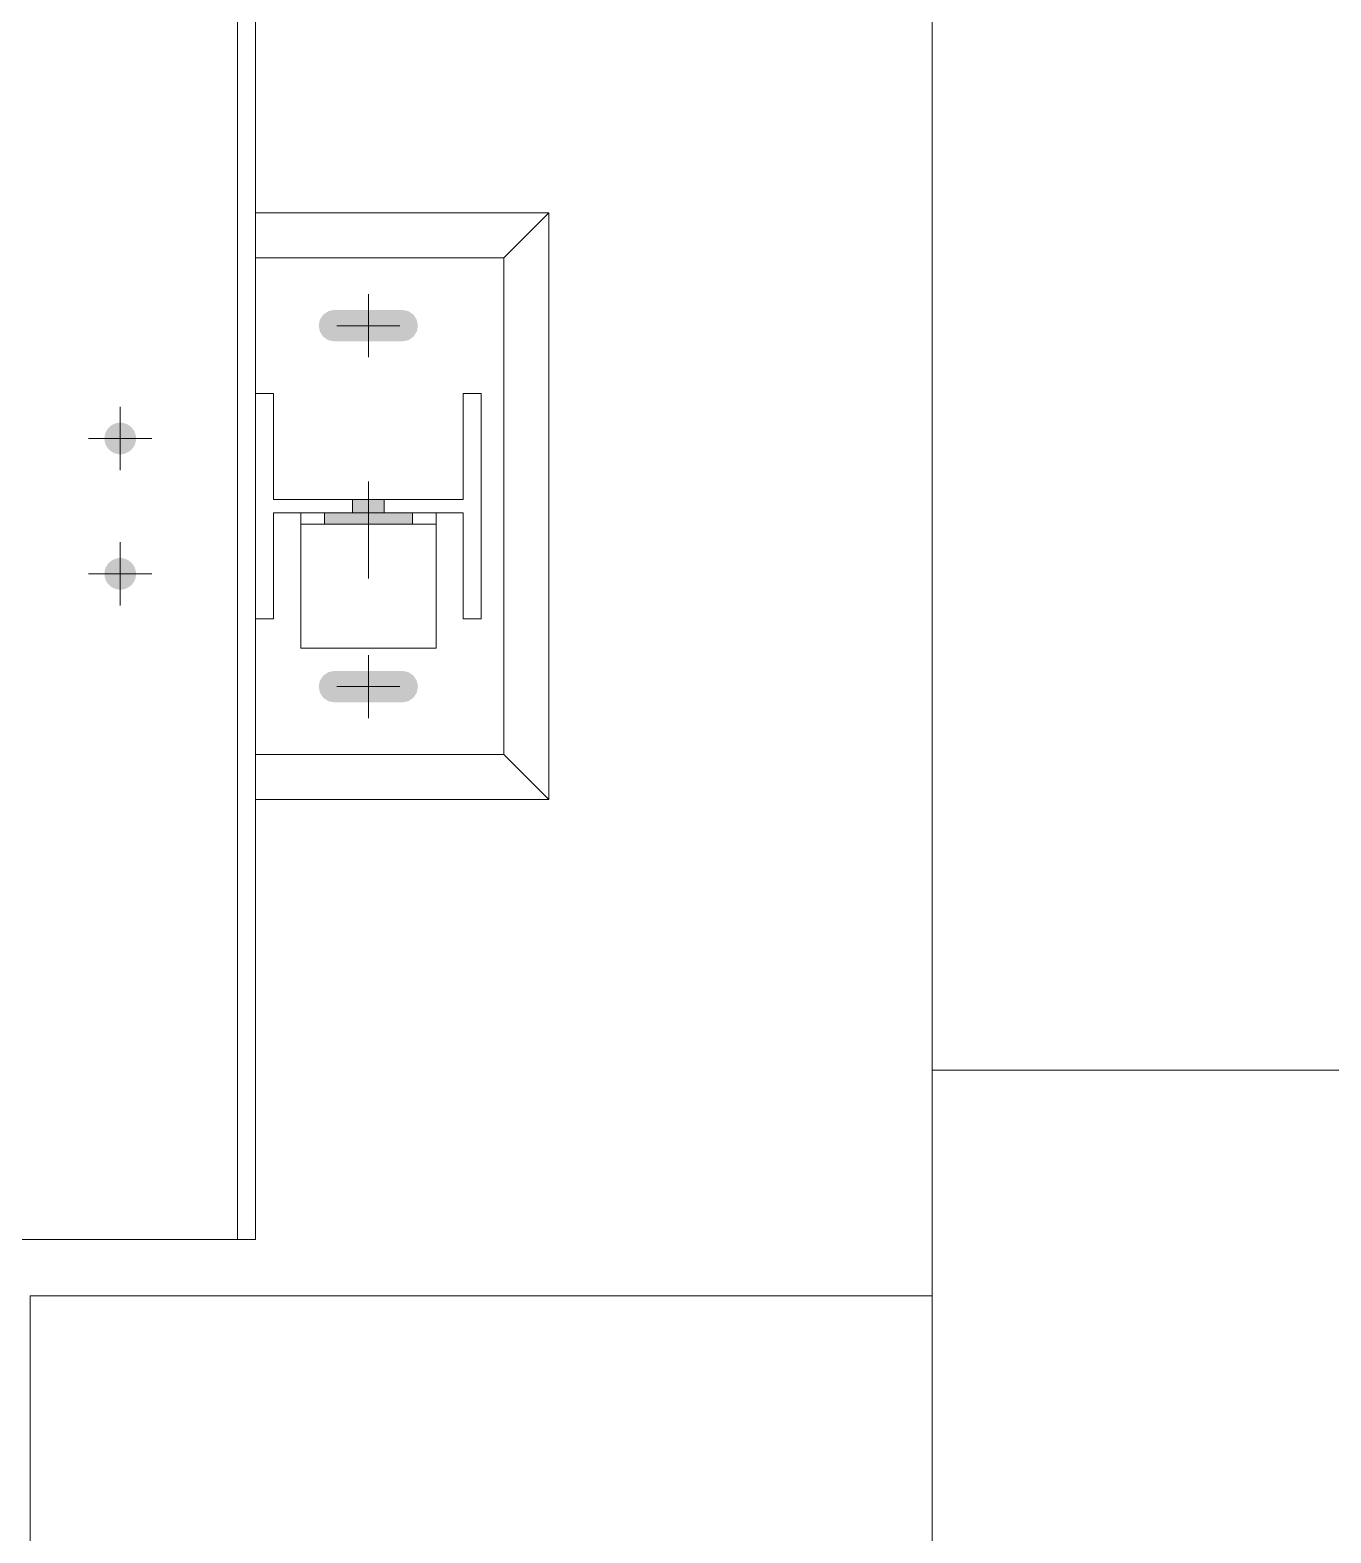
# Model space of a CAD drawing. Header units: millimetres. Extents: x -220592 to 404889, y -217665 to 38245.
# Drawn here: x -982.01 to -976.25, y -1195.44 to -1188.78 of the extents above; entities that cross this region are included whole.
import ezdxf

# ---------------------------------------------------------------- set-up
doc = ezdxf.new("R2010")
doc.units = ezdxf.units.MM
doc.linetypes.add('XKITLINE00', pattern=[0])
doc.layers.add('000 - 0_HIDE_OBJ_FRAMING_DEF_SUB_1', color=7, linetype='Continuous')

# ---------------------------------------------------------------- blocks, each defined once
blk = doc.blocks.new('*A13471')
at = {"layer": '000 - 0_HIDE_OBJ_FRAMING_DEF_SUB_1', "color": 7, "linetype": 'XKITLINE00', "lineweight": 0}
blk.add_line((-166.903352, 214.690805), (-166.903352, 242.6885), dxfattribs=at)
blk = doc.blocks.new('*A13473')
at = {"layer": '000 - 0_HIDE_OBJ_FRAMING_DEF_SUB_1', "color": 7, "linetype": 'XKITLINE00', "lineweight": 0}
blk.add_line((-166.903352, 214.690805), (-166.903349, 247.090805), dxfattribs=at)
blk = doc.blocks.new('*A14626')
at = {"layer": '000 - 0_HIDE_OBJ_FRAMING_DEF_SUB_1', "color": 7, "linetype": 'XKITLINE00', "lineweight": 0}
for p, q in [((-166.903349, 214.690805), (-166.903349, 215.690805)), ((-166.903349, 215.690805), (-87.063349, 215.690805))]:
    blk.add_line(p, q, dxfattribs=at)
blk = doc.blocks.new('*A14683')
at = {"layer": '000 - 0_HIDE_OBJ_FRAMING_DEF_SUB_1', "color": 7, "linetype": 'XKITLINE00', "lineweight": 0}
for p, q in [((-170.903349, 214.690805), (-166.903349, 214.690805)), ((-170.903349, 212.690805), (-170.903349, 214.690805)), ((-166.903349, 214.690805), (-166.903349, 212.690805)), ((-166.903349, 212.690805), (-170.903349, 212.690805))]:
    blk.add_line(p, q, dxfattribs=at)
blk = doc.blocks.new('*A14736')
at = {"layer": '000 - 0_HIDE_OBJ_FRAMING_DEF_SUB_1', "color": 7, "linetype": 'XKITLINE00', "lineweight": 0}
for p, q in [((-169.983485, 214.940805), (-169.983485, 242.190805)), ((-169.903485, 218.690805), (-169.903485, 238.690805)), ((-169.903485, 214.940805), (-169.903485, 217.690805)), ((-169.903485, 214.940805), (-171.153485, 214.940805))]:
    blk.add_line(p, q, dxfattribs=at)
blk = doc.blocks.new('*A14762')
at = {"layer": '000 - 0_HIDE_OBJ_FRAMING_DEF_SUB_1', "color": 7, "linetype": 'XKITLINE00', "lineweight": 0}
for p, q in [((-169.703485, 218.160805), (-169.703485, 217.560805)), ((-169.103485, 218.160805), (-169.103485, 217.560805)), ((-169.703485, 218.110805), (-169.103485, 218.110805)), ((-169.703485, 217.560805), (-169.103485, 217.560805))]:
    blk.add_line(p, q, dxfattribs=at)
blk = doc.blocks.new('*A14763')
at = {"layer": '000 - 0_HIDE_OBJ_FRAMING_DEF_SUB_1', "color": 7, "linetype": 'XKITLINE00', "lineweight": 0}
for p, q in [((-168.803485, 219.290805), (-169.903485, 219.290805)), ((-168.803485, 217.090805), (-168.803485, 219.290805)), ((-169.903485, 217.090805), (-168.803485, 217.090805))]:
    blk.add_line(p, q, dxfattribs=at)
blk = doc.blocks.new('*A14764')
at = {"layer": '000 - 0_HIDE_OBJ_FRAMING_DEF_SUB_1', "color": 7, "linetype": 'XKITLINE00', "lineweight": 0}
for p, q in [((-168.603485, 219.490805), (-169.903485, 219.490805)), ((-168.803485, 219.290805), (-168.603485, 219.490805)), ((-168.603485, 219.490805), (-168.603485, 216.890805)), ((-168.803485, 217.090805), (-168.603485, 216.890805)), ((-168.603485, 216.890805), (-169.903485, 216.890805))]:
    blk.add_line(p, q, dxfattribs=at)
blk = doc.blocks.new('*A14765')
at = {"layer": '000 - 0_HIDE_OBJ_FRAMING_DEF_SUB_1'}
for points in [[(-169.6182, 218.964), (-169.6235, 218.9908), (-169.6182, 219.0176), (-169.603, 219.0403), (-169.5803, 219.0555), (-169.5535, 219.0608), (-169.2535, 219.0608), (-169.2267, 219.0555), (-169.204, 219.0403), (-169.1888, 219.0176), (-169.1835, 218.9908), (-169.1888, 218.964), (-169.204, 218.9413), (-169.2267, 218.9261), (-169.2535, 218.9208), (-169.5535, 218.9208), (-169.5803, 218.9261), (-169.603, 218.9413)], [(-169.6182, 217.364), (-169.6235, 217.3908), (-169.6182, 217.4176), (-169.603, 217.4403), (-169.5803, 217.4555), (-169.5535, 217.4608), (-169.2535, 217.4608), (-169.2267, 217.4555), (-169.204, 217.4403), (-169.1888, 217.4176), (-169.1835, 217.3908), (-169.1888, 217.364), (-169.204, 217.3413), (-169.2267, 217.3261), (-169.2535, 217.3208), (-169.5535, 217.3208), (-169.5803, 217.3261), (-169.603, 217.3413)]]:
    blk.add_hatch(color=7, dxfattribs=at).paths.add_polyline_path(points, flags=17)
at = {"layer": '000 - 0_HIDE_OBJ_FRAMING_DEF_SUB_1', "color": 7, "linetype": 'XKITLINE00', "lineweight": 0}
for p, q in [((-169.4035, 218.8508), (-169.4035, 219.1308)), ((-169.2635, 218.9908), (-169.5435, 218.9908)), ((-169.4035, 217.2508), (-169.4035, 217.5308)), ((-169.2635, 217.3908), (-169.5435, 217.3908))]:
    blk.add_line(p, q, dxfattribs=at)
blk = doc.blocks.new('*A14766')
at = {"layer": '000 - 0_HIDE_OBJ_FRAMING_DEF_SUB_1'}
for points in [[(-169.2085, 218.1608), (-169.2085, 218.1108), (-169.5985, 218.1108), (-169.5985, 218.1608)], [(-169.3335, 218.2208), (-169.3335, 218.1608), (-169.4735, 218.1608), (-169.4735, 218.2208)]]:
    blk.add_hatch(color=7, dxfattribs=at).paths.add_polyline_path(points, flags=17)
at = {"layer": '000 - 0_HIDE_OBJ_FRAMING_DEF_SUB_1', "color": 7, "linetype": 'XKITLINE00', "lineweight": 0}
for p, q in [((-169.4035, 218.3), (-169.4035, 217.8708)), ((-169.5985, 218.1608), (-169.5985, 218.1108)), ((-169.4735, 218.2208), (-169.4735, 218.1608)), ((-169.3335, 218.2208), (-169.3335, 218.1608)), ((-169.2085, 218.1608), (-169.2085, 218.1108))]:
    blk.add_line(p, q, dxfattribs=at)
blk = doc.blocks.new('*A14771')
at = {"layer": '000 - 0_HIDE_OBJ_FRAMING_DEF_SUB_1'}
for points in [[(-170.5103, 218.4211), (-170.5171, 218.4221), (-170.5238, 218.4238), (-170.5303, 218.4261), (-170.5365, 218.4291), (-170.5424, 218.4326), (-170.5479, 218.4367), (-170.553, 218.4413), (-170.5576, 218.4464), (-170.5617, 218.4519), (-170.5652, 218.4578), (-170.5682, 218.464), (-170.5705, 218.4705), (-170.5721, 218.4771), (-170.5731, 218.4839), (-170.5735, 218.4908), (-170.5731, 218.4977), (-170.5721, 218.5045), (-170.5705, 218.5111), (-170.5682, 218.5176), (-170.5652, 218.5238), (-170.5617, 218.5297), (-170.5576, 218.5352), (-170.553, 218.5403), (-170.5479, 218.5449), (-170.5424, 218.549), (-170.5365, 218.5525), (-170.5303, 218.5555), (-170.5238, 218.5578), (-170.5171, 218.5595), (-170.5103, 218.5605), (-170.5035, 218.5608), (-170.4966, 218.5605), (-170.4898, 218.5595), (-170.4832, 218.5578), (-170.4767, 218.5555), (-170.4705, 218.5525), (-170.4646, 218.549), (-170.4591, 218.5449), (-170.454, 218.5403), (-170.4494, 218.5352), (-170.4453, 218.5297), (-170.4418, 218.5238), (-170.4388, 218.5176), (-170.4365, 218.5111), (-170.4348, 218.5045), (-170.4338, 218.4977), (-170.4335, 218.4908), (-170.4338, 218.4839), (-170.4348, 218.4771), (-170.4365, 218.4705), (-170.4388, 218.464), (-170.4418, 218.4578), (-170.4453, 218.4519), (-170.4494, 218.4464), (-170.454, 218.4413), (-170.4591, 218.4367), (-170.4646, 218.4326), (-170.4705, 218.4291), (-170.4767, 218.4261), (-170.4832, 218.4238), (-170.4898, 218.4221), (-170.4966, 218.4211), (-170.5035, 218.4208)], [(-170.5103, 217.8211), (-170.5171, 217.8221), (-170.5238, 217.8238), (-170.5303, 217.8261), (-170.5365, 217.8291), (-170.5424, 217.8326), (-170.5479, 217.8367), (-170.553, 217.8413), (-170.5576, 217.8464), (-170.5617, 217.8519), (-170.5652, 217.8578), (-170.5682, 217.864), (-170.5705, 217.8705), (-170.5721, 217.8771), (-170.5731, 217.8839), (-170.5735, 217.8908), (-170.5731, 217.8977), (-170.5721, 217.9045), (-170.5705, 217.9111), (-170.5682, 217.9176), (-170.5652, 217.9238), (-170.5617, 217.9297), (-170.5576, 217.9352), (-170.553, 217.9403), (-170.5479, 217.9449), (-170.5424, 217.949), (-170.5365, 217.9525), (-170.5303, 217.9555), (-170.5238, 217.9578), (-170.5171, 217.9595), (-170.5103, 217.9605), (-170.5035, 217.9608), (-170.4966, 217.9605), (-170.4898, 217.9595), (-170.4832, 217.9578), (-170.4767, 217.9555), (-170.4705, 217.9525), (-170.4646, 217.949), (-170.4591, 217.9449), (-170.454, 217.9403), (-170.4494, 217.9352), (-170.4453, 217.9297), (-170.4418, 217.9238), (-170.4388, 217.9176), (-170.4365, 217.9111), (-170.4348, 217.9045), (-170.4338, 217.8977), (-170.4335, 217.8908), (-170.4338, 217.8839), (-170.4348, 217.8771), (-170.4365, 217.8705), (-170.4388, 217.864), (-170.4418, 217.8578), (-170.4453, 217.8519), (-170.4494, 217.8464), (-170.454, 217.8413), (-170.4591, 217.8367), (-170.4646, 217.8326), (-170.4705, 217.8291), (-170.4767, 217.8261), (-170.4832, 217.8238), (-170.4898, 217.8221), (-170.4966, 217.8211), (-170.5035, 217.8208)]]:
    blk.add_hatch(color=7, dxfattribs=at).paths.add_polyline_path(points, flags=17)
at = {"layer": '000 - 0_HIDE_OBJ_FRAMING_DEF_SUB_1', "color": 7, "linetype": 'XKITLINE00', "lineweight": 0}
for p, q in [((-170.5035, 218.3508), (-170.5035, 218.6308)), ((-170.3635, 218.4908), (-170.6435, 218.4908)), ((-170.5035, 217.7508), (-170.5035, 218.0308)), ((-170.3635, 217.8908), (-170.6435, 217.8908))]:
    blk.add_line(p, q, dxfattribs=at)
blk = doc.blocks.new('*A14773')
at = {"layer": '000 - 0_HIDE_OBJ_FRAMING_DEF_SUB_1', "color": 7, "linetype": 'XKITLINE00', "lineweight": 0}
for p, q in [((-169.823485, 218.690805), (-169.903485, 218.690805)), ((-169.903485, 218.690805), (-169.903485, 217.690805)), ((-169.823485, 218.220805), (-169.823485, 218.690805)), ((-168.903485, 218.690805), (-168.983485, 218.690805)), ((-168.983485, 218.690805), (-168.983485, 218.220805)), ((-168.903485, 217.690805), (-168.903485, 218.690805)), ((-168.983485, 218.220805), (-169.823485, 218.220805)), ((-169.823485, 217.690805), (-169.823485, 218.160805)), ((-169.823485, 218.160805), (-168.983485, 218.160805)), ((-168.983485, 218.160805), (-168.983485, 217.690805)), ((-169.903485, 217.690805), (-169.823485, 217.690805)), ((-168.983485, 217.690805), (-168.903485, 217.690805))]:
    blk.add_line(p, q, dxfattribs=at)

msp = doc.modelspace()

# ---------------------------------------------------------------- block references
at = {"color": 7, "lineweight": 0}
for name in ['*A13471', '*A13473', '*A14736', '*A14764', '*A14763', '*A14765', '*A14773', '*A14771', '*A14766', '*A14762', '*A14626', '*A14683']:
    msp.add_blockref(name, (-811.109, -1409.08), dxfattribs=at)

doc.saveas('drawing.dxf')
